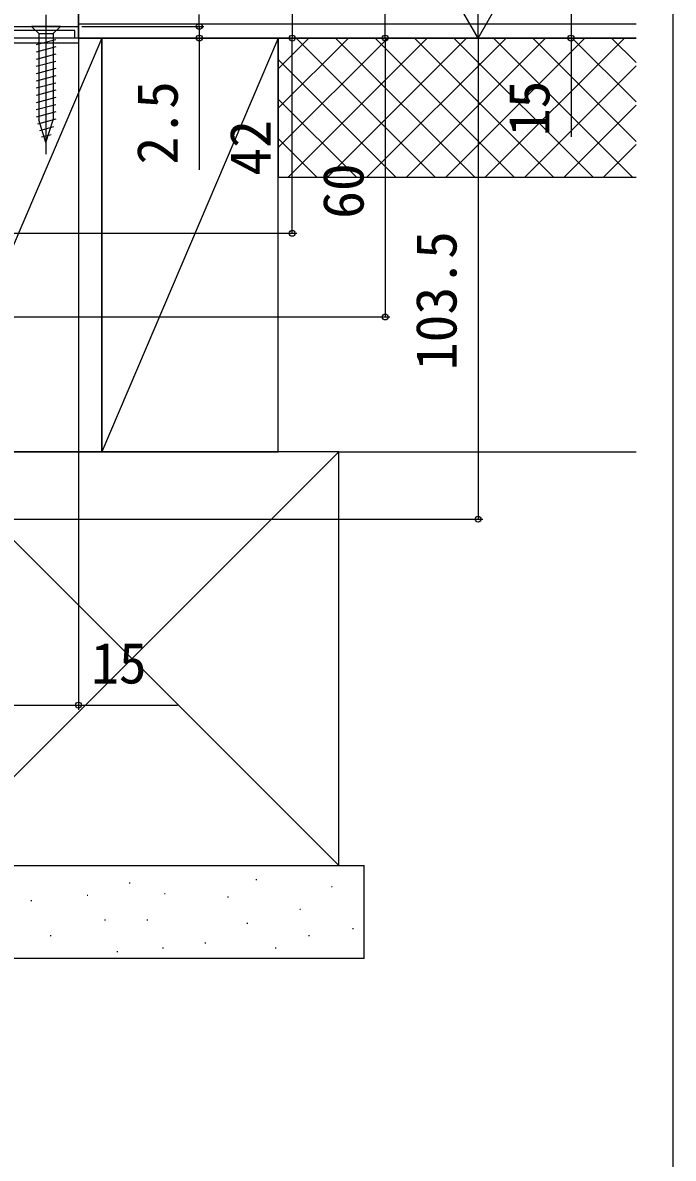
# Model space of a CAD drawing. Units: millimetres, scale not verified. Extents: x -525 to 525, y -783 to 778.
# Drawn here: x 385 to 525, y -253.2 to -8.9 of the extents above; entities that cross this region are included whole.
import ezdxf
from ezdxf.enums import TextEntityAlignment as Align

# ---------------------------------------------------------------- set-up
doc = ezdxf.new("R2010")
doc.units = ezdxf.units.MM
doc.header["$LTSCALE"] = 4
for name, color, linetype in [('0-2_YKK_11', 7, 'Continuous'), ('0-5_YKK_13', 4, 'Continuous'), ('0-7_YKK_D', 6, 'Continuous'), ('0-8_YKK_ZWAK', 7, 'Continuous'), ('0-9_YSS_K', 3, 'Continuous'), ('0-A_YSS_KE', 3, 'Continuous')]:
    doc.layers.add(name, color=color, linetype=linetype)
doc.styles.add('ＭＳ ゴシック', font='')
doc.styles.get('ＭＳ ゴシック').set_extended_font_data('MS Gothic')

msp = doc.modelspace()

# ---------------------------------------------------------------- linework, layer by layer
at = {"layer": '0-2_YKK_11'}
msp.add_lwpolyline([(382, 14.8), (382, -9.7), (397, -9.7), (397, -12.2), (396.2, -12.2), (396.2, -10.6), (382, -10.6), (382, -12.2), (381.1, -12.2), (381.1, -0.384)], dxfattribs=at)
at = {"layer": '0-5_YKK_13'}
for p, q in [((390, -7.2), (390, -37.2)), ((393.1, -9.7), (391.55, -11.25)), ((388.45, -11.25), (388.45, -29.784)), ((391.55, -11.25), (391.55, -29.784)), ((392.1, -12.551), (387.9, -13.676)), ((392.1, -14.104), (387.9, -15.229)), ((392.1, -15.657), (387.9, -16.782)), ((392.1, -17.21), (387.9, -18.335)), ((392.1, -18.763), (387.9, -19.888)), ((392.1, -20.315), (387.9, -21.441)), ((392.1, -21.868), (387.9, -22.994)), ((392.1, -23.421), (387.9, -24.547)), ((392.1, -24.974), (387.9, -26.1)), ((392.1, -26.527), (387.9, -27.653)), ((392.1, -28.08), (387.9, -29.205)), ((392.1, -29.633), (388.159, -30.689)), ((390, -34.7), (388.45, -29.784)), ((390, -34.7), (388.45, -29.784)), ((391.646, -31.307), (388.61, -32.121)), ((390, -34.7), (391.55, -29.784)), ((391.111, -33.004), (389.062, -33.553))]:
    msp.add_line(p, q, dxfattribs=at)
msp.add_lwpolyline([(393.1, -9.7), (386.9, -9.7), (388.45, -11.25), (391.55, -11.25)], dxfattribs=at)
at = {"layer": '0-7_YKK_D'}
for p, q in [((463, -12.2), (463, 17.8)), ((443, 14.8), (443, -12.2)), ((397, 14.6), (397, -156.7)), ((483, -12.2), (483, 5.987)), ((483, -12.2), (477.75, -3.107)), ((483, -12.2), (488.25, -3.107)), ((423, -9.7), (423, -7.15)), ((397.7, -9.7), (424, -9.7)), ((423, -9.7), (423, -12.2)), ((397.7, -12.2), (484, -12.2)), ((397.7, -12.2), (464, -12.2)), ((397.7, -12.2), (444, -12.2)), ((397.7, -12.2), (424, -12.2)), ((397.7, -12.2), (504, -12.2)), ((399, -12.2), (444, -12.2)), ((399, -12.2), (464, -12.2)), ((399.2, -12.2), (484, -12.2)), ((423, -12.2), (423, -40.527)), ((443, -54.2), (443, -12.2)), ((463, -12.2), (463, -72.2)), ((483, -12.2), (483, -115.7)), ((356, -54.2), (444, -54.2)), ((355.7, -72.2), (464, -72.2)), ((356, -115.7), (484, -115.7))]:
    msp.add_line(p, q, dxfattribs=at)
for points in [[(503, 2.8), (503, -12.2), (503, -33.477)], [(382, -155.7), (397, -155.7), (418.277, -155.7)]]:
    msp.add_lwpolyline(points, dxfattribs=at)
for centre in [(423, -9.7), (423, -12.2), (443, -12.2), (443, -12.2), (463, -12.2), (463, -12.2), (503, -12.2), (443, -54.2), (463, -72.2), (483, -115.7), (397, -155.7)]:
    msp.add_circle(centre, 0.637, dxfattribs=at)
at = {"layer": '0-8_YKK_ZWAK'}
msp.add_lwpolyline([(-525, -782.7), (525, -782.7), (525, 747.3)], dxfattribs=at)
at = {"layer": '0-9_YSS_K'}
for p, q in [((517, -9.2), (397, -9.2)), ((402, -12.2), (364, -101.2)), ((440, -12.2), (402, -101.2)), ((440, -35.759), (463.559, -12.2)), ((440, -27.274), (455.074, -12.2)), ((440, -18.788), (446.588, -12.2)), ((517, -12.2), (440, -12.2)), ((440, -12.2), (440, -42.2)), ((442.044, -42.2), (472.044, -12.2)), ((443.853, -12.2), (473.853, -42.2)), ((450.529, -42.2), (480.529, -12.2)), ((452.338, -12.2), (482.338, -42.2)), ((459.015, -42.2), (489.015, -12.2)), ((460.823, -12.2), (490.823, -42.2)), ((467.5, -42.2), (497.5, -12.2)), ((469.309, -12.2), (499.309, -42.2)), ((475.985, -42.2), (505.985, -12.2)), ((477.794, -12.2), (507.794, -42.2)), ((484.471, -42.2), (514.471, -12.2)), ((486.279, -12.2), (516.279, -42.2)), ((494.764, -12.2), (517, -34.435)), ((503.25, -12.2), (517, -25.95)), ((511.735, -12.2), (517, -17.465)), ((440, -16.832), (465.368, -42.2)), ((492.956, -42.2), (517, -18.156)), ((440, -25.318), (456.882, -42.2)), ((501.441, -42.2), (517, -26.641)), ((440, -33.803), (448.397, -42.2)), ((509.926, -42.2), (517, -35.126)), ((517, -42.2), (440, -42.2)), ((453, -101.2), (364, -190.2)), ((364, -101.2), (453, -190.2)), ((453, -101.2), (517, -101.2)), ((407.918, -193.954), (408.118, -193.954)), ((435.155, -193.197), (435.355, -193.197)), ((451.422, -194.71), (451.622, -194.71)), ((386.734, -197.737), (386.934, -197.737)), ((398.839, -196.602), (399.039, -196.602)), ((415.484, -196.223), (415.684, -196.223)), ((429.102, -196.98), (429.302, -196.98)), ((444.612, -199.628), (444.812, -199.628)), ((402.622, -201.898), (402.822, -201.898)), ((411.701, -201.898), (411.901, -201.898)), ((433.264, -202.654), (433.464, -202.654)), ((455.961, -203.789), (456.161, -203.789)), ((390.895, -205.302), (391.095, -205.302)), ((424.185, -206.816), (424.385, -206.816)), ((446.504, -205.302), (446.704, -205.302)), ((405.27, -208.707), (405.47, -208.707)), ((415.106, -207.95), (415.306, -207.95)), ((439.316, -207.95), (439.516, -207.95))]:
    msp.add_line(p, q, dxfattribs=at)
at = {"layer": '0-A_YSS_KE'}
for p, q in [((397, -12.2), (397, -0.2)), ((397, -12.2), (517, -12.2)), ((440, -12.2), (402, -12.2)), ((440, -101.2), (440, -12.2)), ((355.999, -13.2), (396.999, -13.2)), ((402, -101.2), (440, -101.2)), ((358.498, -190.2), (458.498, -190.2)), ((458.498, -210.2), (458.498, -190.2)), ((458.498, -210.2), (358.498, -210.2))]:
    msp.add_line(p, q, dxfattribs=at)
for points in [[(402, -12.2), (364, -12.2), (364, -101.2), (402, -101.2)], [(402, -12.2), (402, -101.2), (402, -12.2)]]:
    msp.add_lwpolyline(points, dxfattribs=at)
msp.add_lwpolyline([(453, -190.2), (453, -101.2), (364, -101.2), (364, -190.2)], close=True, dxfattribs=at)

# ---------------------------------------------------------------- texts
at = {"layer": '0-7_YKK_D', "style": 'ＭＳ ゴシック'}
for s, p in [('2.5', (421, -39.414)), ('15', (501, -33.318)), ('42', (441, -41.791)), ('60', (461, -51.098)), ('103.5', (481, -83.655))]:
    msp.add_text(s, height=8.798, rotation=90, dxfattribs=at).set_placement(p, align=Align.BOTTOM_LEFT)
msp.add_text('15', height=8.798, dxfattribs=at).set_placement((399.709, -153.7), align=Align.BOTTOM_LEFT)

doc.saveas('drawing.dxf')
